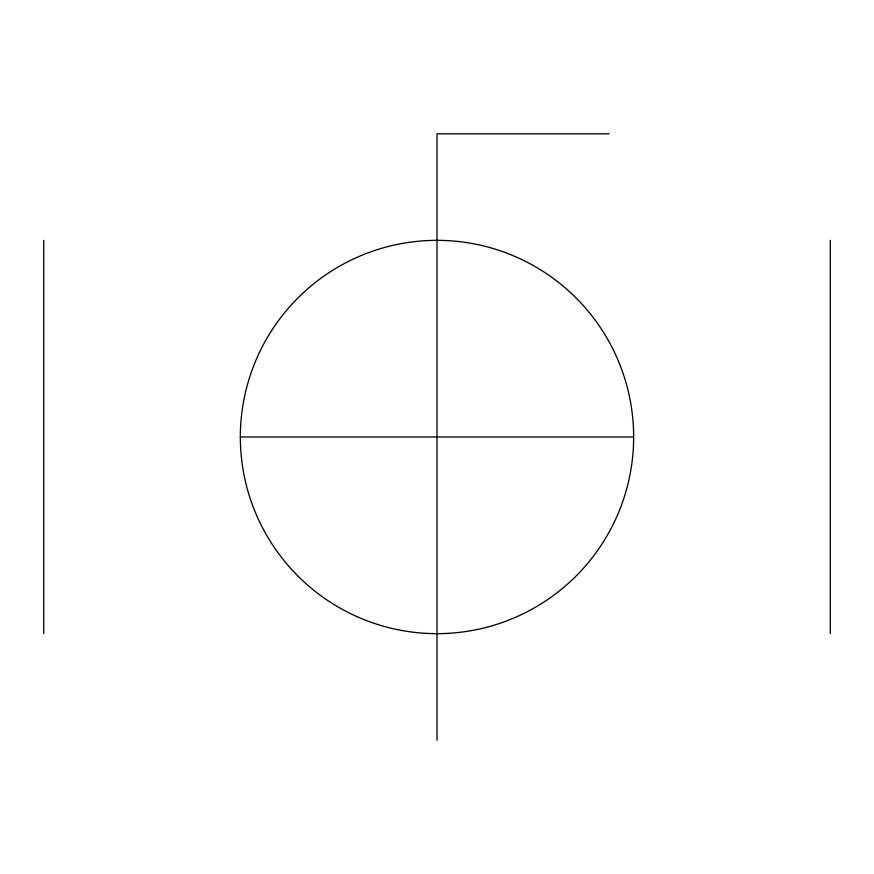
<?xml version="1.0" encoding="UTF-8"?>
<svg xmlns="http://www.w3.org/2000/svg" width="874" height="874" viewBox="0 0 874 874"><rect width="100%" height="100%" fill="white"/><g stroke="black" fill="none" stroke-linecap="round" stroke-linejoin="round"><path stroke-width="1.31" d="M609.069 133.831L437 133.831L437 740.169M240.35 437L633.65 437A196.65 196.65 0 0 1 338.675 607.31A196.65 196.65 0 0 1 338.675 266.69A196.65 196.65 0 0 1 633.65 437M830.3 240.35L830.3 633.65M43.7 240.35L43.7 633.65"/></g></svg>
